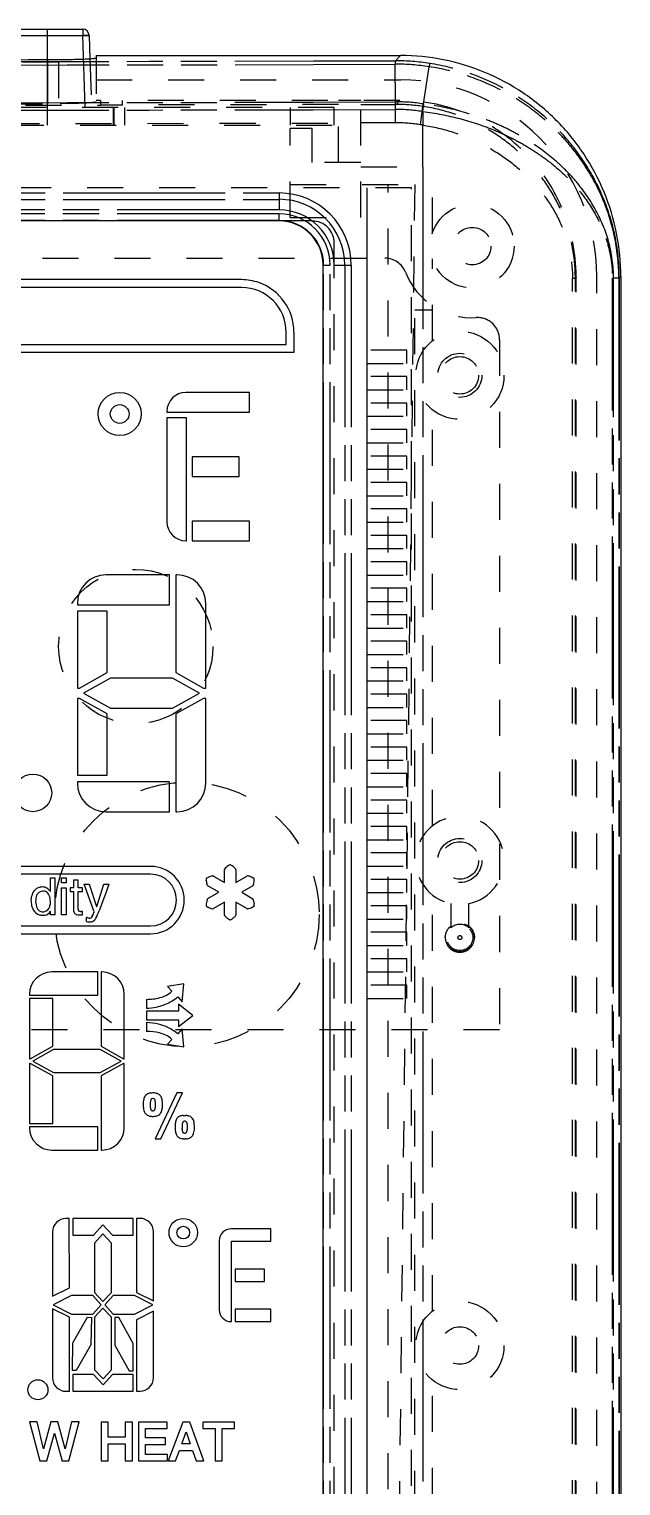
# Model space of a CAD drawing. Header units: millimetres. Extents: x 314 to 590, y -134 to 215.
# Drawn here: x 563.5 to 590.4, y 149.4 to 215.4 of the extents above; entities that cross this region are included whole.
import ezdxf

# ---------------------------------------------------------------- set-up
doc = ezdxf.new("R2010")
doc.units = ezdxf.units.MM
doc.header["$LTSCALE"] = 16.335
doc.linetypes.add('HIDDEN', pattern=[0.2, 0.1, -0.1])
doc.linetypes.add('PHANTOM', pattern=[0.8, 0.45, -0.05, 0.1, -0.05, 0.1, -0.05])
doc.layers.get('0').update_dxf_attribs({"linetype": 'CONTINUOUS'})
doc.layers.add('DEFAULT_2', color=8, linetype='HIDDEN')
doc.layers.add('DEFAULT_3', color=7, linetype='PHANTOM')

msp = doc.modelspace()

# ---------------------------------------------------------------- linework, layer by layer
at = {"color": 7, "linetype": 'Continuous'}
for p, q in [((534.789, 215.439), (565.962, 215.439)), ((566.261, 215.149), (566.298, 214.098)), ((566.575, 214.239), (566.575, 214.135)), ((566.575, 214.239), (580.383, 214.239)), ((581.42, 212.046), (581.68, 213.734)), ((581.42, 212.046), (581.416, 212.019)), ((574.875, 206.739), (525.875, 206.739)), ((576.875, 126.739), (576.875, 204.739)), ((590.375, 204.214), (590.375, 119.739)), ((573.169, 204.077), (527.58, 204.077)), ((573.169, 203.724), (534.137, 203.724)), ((575.198, 201.135), (575.198, 201.689)), ((575.551, 200.782), (575.551, 201.694)), ((534.137, 201.135), (575.198, 201.135)), ((534.285, 200.782), (575.551, 200.782)), ((573.529, 198.962), (570.644, 198.962)), ((573.529, 198.068), (573.529, 198.962)), ((569.785, 198.103), (569.785, 198.068)), ((569.785, 198.068), (573.529, 198.068)), ((569.785, 197.811), (569.785, 193.095)), ((570.68, 197.811), (569.785, 197.811)), ((570.68, 192.236), (570.68, 197.811)), ((570.937, 196.046), (570.937, 195.152)), ((573.07, 196.046), (570.937, 196.046)), ((573.07, 195.152), (573.07, 196.046)), ((570.937, 195.152), (573.07, 195.152)), ((570.937, 193.131), (570.937, 192.236)), ((573.529, 193.131), (570.937, 193.131)), ((573.529, 192.236), (573.529, 193.131)), ((570.644, 192.236), (570.68, 192.236)), ((570.937, 192.236), (573.529, 192.236)), ((569.899, 190.694), (567.028, 190.694)), ((569.899, 189.337), (569.899, 190.694)), ((570.194, 190.694), (570.194, 186.254)), ((570.249, 190.694), (570.194, 190.694)), ((565.725, 189.392), (565.725, 189.337)), ((565.725, 189.337), (569.899, 189.337)), ((565.725, 189.042), (565.725, 185.557)), ((567.082, 189.042), (565.725, 189.042)), ((567.082, 186.254), (567.082, 189.042)), ((571.551, 185.557), (571.551, 189.392)), ((565.827, 185.557), (567.082, 186.254)), ((567.231, 185.999), (566.01, 185.32)), ((570.045, 185.999), (567.231, 185.999)), ((571.266, 185.32), (570.045, 185.999)), ((570.194, 186.254), (571.449, 185.557)), ((565.725, 185.557), (565.827, 185.557)), ((565.725, 185.084), (565.725, 181.599)), ((565.827, 185.084), (565.725, 185.084)), ((567.082, 184.387), (565.827, 185.084)), ((566.01, 185.32), (567.231, 184.642)), ((570.045, 184.642), (571.266, 185.32)), ((571.449, 185.084), (570.194, 184.387)), ((571.449, 185.557), (571.551, 185.557)), ((571.551, 185.084), (571.449, 185.084)), ((571.551, 181.249), (571.551, 185.084)), ((567.082, 181.599), (567.082, 184.387)), ((567.231, 184.642), (570.045, 184.642)), ((570.194, 184.387), (570.194, 179.946)), ((565.725, 181.599), (567.082, 181.599)), ((565.725, 181.303), (565.725, 181.249)), ((569.899, 181.303), (565.725, 181.303)), ((569.899, 179.946), (569.899, 181.303)), ((567.028, 179.946), (569.899, 179.946)), ((570.194, 179.946), (570.249, 179.946)), ((569.049, 177.467), (556.224, 177.467)), ((569.049, 177.114), (556.224, 177.114)), ((572.399, 176.743), (572.399, 177.321)), ((572.561, 177.488), (572.572, 177.496)), ((572.572, 177.496), (572.583, 177.503)), ((572.918, 177.316), (572.918, 176.743)), ((564.504, 176.324), (564.504, 176.949)), ((564.504, 176.949), (564.706, 176.949)), ((564.706, 176.949), (564.706, 175.269)), ((565, 176.719), (565, 176.949)), ((565, 176.949), (565.211, 176.949)), ((565.211, 176.719), (565, 176.719)), ((565, 175.269), (565, 176.499)), ((565, 176.499), (565.211, 176.499)), ((565.211, 176.949), (565.211, 176.719)), ((565.211, 176.499), (565.211, 175.269)), ((565.395, 176.499), (565.395, 176.324)), ((565.551, 176.499), (565.395, 176.499)), ((565.551, 176.838), (565.551, 176.499)), ((565.762, 176.838), (565.551, 176.838)), ((565.762, 176.499), (565.762, 176.838)), ((565.963, 176.499), (565.762, 176.499)), ((565.963, 176.324), (565.963, 176.499)), ((566.037, 176.66), (566.267, 176.66)), ((566.487, 175.412), (566.037, 176.66)), ((566.267, 176.66), (566.597, 175.651)), ((566.606, 175.651), (566.927, 176.66)), ((566.927, 176.66), (567.157, 176.66)), ((567.091, 176.482), (567.028, 176.302)), ((567.157, 176.66), (567.091, 176.482)), ((571.573, 176.82), (571.572, 176.833)), ((571.575, 176.806), (571.573, 176.82)), ((572.139, 176.292), (571.642, 176.579)), ((571.828, 177.031), (571.839, 177.033)), ((571.897, 177.032), (572.399, 176.743)), ((572.918, 176.743), (573.415, 177.029)), ((573.68, 176.582), (573.178, 176.292)), ((573.646, 176.974), (573.658, 176.969)), ((573.658, 176.969), (573.67, 176.963)), ((573.713, 176.643), (573.71, 176.631)), ((565.395, 176.324), (565.551, 176.324)), ((565.551, 176.324), (565.551, 175.508)), ((565.762, 175.526), (565.762, 176.324)), ((565.762, 176.324), (565.963, 176.324)), ((566.823, 175.739), (566.717, 175.458)), ((566.926, 176.02), (566.823, 175.739)), ((567.028, 176.302), (566.926, 176.02)), ((571.642, 176.006), (572.139, 176.292)), ((572.399, 175.842), (571.897, 175.553)), ((572.399, 175.263), (572.399, 175.842)), ((572.918, 175.842), (572.918, 175.269)), ((573.415, 175.555), (572.918, 175.842)), ((573.178, 176.292), (573.68, 176.003)), ((573.743, 175.779), (573.744, 175.765)), ((573.744, 175.765), (573.745, 175.752)), ((564.513, 175.269), (564.513, 175.434)), ((564.706, 175.269), (564.513, 175.269)), ((565.211, 175.269), (565, 175.269)), ((565.808, 175.269), (565.963, 175.269)), ((565.963, 175.425), (565.881, 175.425)), ((565.963, 175.269), (565.963, 175.425)), ((566.147, 174.972), (566.147, 175.155)), ((566.562, 175.118), (566.556, 175.108)), ((566.597, 175.651), (566.606, 175.651)), ((571.66, 175.616), (571.648, 175.622)), ((571.672, 175.61), (571.66, 175.616)), ((572.434, 175.204), (572.427, 175.213)), ((572.744, 175.089), (572.734, 175.082)), ((572.756, 175.097), (572.744, 175.089)), ((556.224, 174.767), (569.049, 174.767)), ((556.224, 174.414), (569.049, 174.414)), ((566.653, 172.682), (564.567, 172.682)), ((566.653, 171.629), (566.653, 172.682)), ((566.799, 172.682), (566.799, 169.314)), ((566.841, 172.682), (566.799, 172.682)), ((570.559, 172.144), (569.808, 172.027)), ((569.808, 172.027), (570.017, 171.812)), ((570.485, 171.33), (570.559, 172.144)), ((563.556, 171.671), (563.556, 171.629)), ((563.556, 171.629), (566.653, 171.629)), ((564.609, 171.483), (563.556, 171.483)), ((563.556, 171.483), (563.556, 168.747)), ((564.609, 169.314), (564.609, 171.483)), ((567.853, 168.747), (567.853, 171.671)), ((568.863, 171.438), (568.863, 171.038)), ((570.277, 171.551), (570.485, 171.33)), ((570.311, 171.214), (570.311, 170.907)), ((570.958, 170.712), (570.311, 171.214)), ((570.311, 170.907), (568.863, 170.907)), ((568.863, 170.907), (568.863, 170.51)), ((568.863, 170.51), (570.311, 170.508)), ((570.311, 170.205), (570.958, 170.712)), ((570.311, 170.508), (570.311, 170.205)), ((568.863, 170.382), (568.863, 169.986)), ((570.485, 170.099), (570.277, 169.878)), ((570.559, 169.285), (570.485, 170.099)), ((563.588, 168.747), (564.609, 169.314)), ((564.648, 169.168), (563.7, 168.642)), ((566.76, 169.168), (564.648, 169.168)), ((567.708, 168.642), (566.76, 169.168)), ((566.799, 169.314), (567.82, 168.747)), ((570.017, 169.617), (569.808, 169.402)), ((569.808, 169.402), (570.559, 169.285)), ((563.556, 168.747), (563.588, 168.747)), ((563.588, 168.536), (563.556, 168.536)), ((563.556, 168.536), (563.556, 165.801)), ((564.609, 167.97), (563.588, 168.536)), ((563.7, 168.642), (564.648, 168.115)), ((566.76, 168.115), (567.708, 168.642)), ((567.82, 168.536), (566.799, 167.97)), ((567.82, 168.747), (567.853, 168.747)), ((567.853, 168.536), (567.82, 168.536)), ((567.853, 165.613), (567.853, 168.536)), ((564.609, 165.801), (564.609, 167.97)), ((564.648, 168.115), (566.76, 168.115)), ((566.799, 167.97), (566.799, 164.602)), ((570.231, 167.194), (569.258, 165.112)), ((569.516, 165.112), (570.487, 167.194)), ((570.487, 167.194), (570.231, 167.194)), ((568.711, 166.72), (568.71, 166.693)), ((568.71, 166.693), (568.71, 166.665)), ((568.71, 166.665), (568.71, 166.658)), ((568.71, 166.658), (568.711, 166.63)), ((568.712, 166.747), (568.711, 166.72)), ((569.03, 166.608), (569.031, 166.582)), ((569.038, 166.516), (569.042, 166.496)), ((569.042, 166.835), (569.039, 166.816)), ((569.077, 166.911), (569.065, 166.895)), ((569.092, 166.924), (569.077, 166.911)), ((569.109, 166.932), (569.092, 166.924)), ((569.187, 166.934), (569.167, 166.938)), ((569.205, 166.925), (569.187, 166.934)), ((569.22, 166.914), (569.205, 166.925)), ((569.254, 166.85), (569.249, 166.865)), ((568.945, 166.164), (568.964, 166.157)), ((569.067, 166.429), (569.079, 166.413)), ((569.079, 166.413), (569.094, 166.401)), ((569.094, 166.401), (569.112, 166.393)), ((569.112, 166.393), (569.132, 166.388)), ((569.132, 166.388), (569.15, 166.387)), ((569.15, 166.387), (569.171, 166.389)), ((569.171, 166.389), (569.191, 166.394)), ((569.191, 166.394), (569.208, 166.403)), ((569.208, 166.403), (569.223, 166.416)), ((569.223, 166.416), (569.235, 166.432)), ((569.235, 166.432), (569.243, 166.448)), ((569.548, 166.364), (569.554, 166.382)), ((570.501, 165.858), (570.51, 165.874)), ((570.51, 165.874), (570.522, 165.89)), ((570.522, 165.89), (570.537, 165.902)), ((570.528, 166.171), (570.553, 166.172)), ((570.537, 165.902), (570.554, 165.911)), ((570.553, 166.172), (570.578, 166.173)), ((570.578, 166.173), (570.596, 166.173)), ((570.596, 166.173), (570.622, 166.173)), ((570.614, 165.917), (570.633, 165.912)), ((570.622, 166.173), (570.648, 166.172)), ((570.633, 165.912), (570.65, 165.904)), ((570.65, 165.904), (570.666, 165.892)), ((570.666, 165.892), (570.679, 165.876)), ((563.556, 165.801), (564.609, 165.801)), ((566.653, 165.655), (563.556, 165.655)), ((563.556, 165.655), (563.556, 165.613)), ((566.653, 164.602), (566.653, 165.655)), ((570.477, 165.558), (570.476, 165.584)), ((570.479, 165.534), (570.477, 165.558)), ((570.525, 165.392), (570.512, 165.407)), ((570.54, 165.38), (570.525, 165.392)), ((570.558, 165.372), (570.54, 165.38)), ((570.653, 165.382), (570.636, 165.374)), ((570.704, 165.809), (570.708, 165.791)), ((570.715, 165.556), (570.713, 165.532)), ((564.567, 164.602), (566.653, 164.602)), ((566.799, 164.602), (566.841, 164.602)), ((569.258, 165.112), (569.516, 165.112)), ((570.52, 165.115), (570.496, 165.118)), ((570.544, 165.113), (570.52, 165.115)), ((570.641, 165.113), (570.615, 165.112)), ((570.833, 165.156), (570.815, 165.148)), ((565.361, 161.504), (565.208, 161.504)), ((565.362, 158.363), (565.361, 161.504)), ((568.251, 161.505), (565.522, 161.504)), ((565.522, 161.504), (565.522, 160.742)), ((566.461, 160.742), (566.887, 161.211)), ((566.887, 161.211), (567.313, 160.742)), ((568.251, 160.742), (568.251, 161.505)), ((568.565, 161.505), (568.412, 161.505)), ((568.412, 161.505), (568.413, 158.15)), ((564.598, 160.894), (564.599, 157.981)), ((565.522, 160.742), (566.461, 160.742)), ((566.887, 160.8), (566.504, 160.378)), ((567.27, 160.379), (566.887, 160.8)), ((567.313, 160.742), (568.251, 160.742)), ((569.176, 157.769), (569.175, 160.895)), ((574.502, 161.032), (572.697, 161.032)), ((574.502, 160.472), (574.502, 161.032)), ((566.504, 160.378), (566.505, 158.151)), ((567.271, 158.151), (567.27, 160.379)), ((572.16, 160.495), (572.16, 157.361)), ((572.719, 160.472), (574.502, 160.472)), ((572.719, 156.824), (572.719, 160.472)), ((574.215, 159.207), (572.88, 159.207)), ((572.88, 159.207), (572.88, 158.648)), ((572.88, 158.648), (574.215, 158.648)), ((574.215, 158.648), (574.215, 159.207)), ((564.599, 157.981), (565.362, 158.363)), ((565.461, 158.001), (564.627, 157.584)), ((566.424, 158.001), (565.461, 158.001)), ((566.796, 157.604), (566.424, 158.001)), ((566.505, 158.151), (566.888, 157.741)), ((566.888, 157.741), (567.271, 158.151)), ((567.352, 158.002), (566.98, 157.604)), ((568.314, 158.002), (567.352, 158.002)), ((569.148, 157.585), (568.314, 158.002)), ((568.413, 158.15), (569.176, 157.769)), ((565.362, 157.018), (564.599, 157.399)), ((564.599, 157.399), (564.6, 154.273)), ((564.627, 157.584), (565.462, 157.167)), ((566.424, 157.167), (566.796, 157.565)), ((566.888, 157.428), (566.505, 157.018)), ((566.796, 157.565), (566.796, 157.604)), ((567.271, 157.018), (566.888, 157.428)), ((566.98, 157.604), (566.98, 157.565)), ((566.98, 157.565), (567.352, 157.167)), ((568.314, 157.168), (569.148, 157.585)), ((569.176, 157.29), (568.414, 156.909)), ((569.177, 154.275), (569.176, 157.29)), ((574.502, 157.383), (572.88, 157.383)), ((572.88, 157.383), (572.88, 156.824)), ((574.502, 156.824), (574.502, 157.383)), ((565.363, 153.663), (565.362, 157.018)), ((565.462, 157.167), (566.424, 157.167)), ((565.524, 155.854), (566.192, 157.019)), ((566.192, 157.019), (566.365, 157.016)), ((566.365, 157.016), (566.343, 155.766)), ((566.505, 157.018), (566.506, 154.643)), ((567.272, 154.643), (567.271, 157.018)), ((567.352, 157.167), (568.314, 157.168)), ((567.605, 157.006), (567.432, 157.006)), ((567.432, 157.006), (567.432, 155.757)), ((568.253, 155.83), (567.605, 157.006)), ((568.414, 156.909), (568.415, 153.664)), ((572.697, 156.824), (572.719, 156.824)), ((572.88, 156.824), (574.502, 156.824)), ((565.502, 154.612), (565.524, 155.854)), ((566.343, 155.766), (565.679, 154.609)), ((567.432, 155.757), (568.076, 154.588)), ((568.253, 154.588), (568.253, 155.83)), ((565.679, 154.609), (565.502, 154.612)), ((566.506, 154.643), (566.889, 154.221)), ((566.889, 154.221), (567.272, 154.643)), ((566.463, 154.427), (565.524, 154.426)), ((565.524, 154.426), (565.524, 153.663)), ((566.889, 153.957), (566.463, 154.427)), ((567.315, 154.427), (566.889, 153.957)), ((568.253, 154.427), (567.315, 154.427)), ((568.076, 154.588), (568.253, 154.588)), ((568.254, 153.664), (568.253, 154.427)), ((565.211, 153.663), (565.363, 153.663)), ((565.524, 153.663), (568.254, 153.664)), ((568.415, 153.664), (568.567, 153.664)), ((563.901, 152.271), (563.561, 152.271)), ((563.561, 152.271), (564.022, 150.513)), ((564.187, 151.054), (563.901, 152.271)), ((564.521, 152.271), (564.187, 151.054)), ((564.842, 152.271), (564.521, 152.271)), ((565.176, 151.056), (564.842, 152.271)), ((565.453, 152.271), (565.176, 151.056)), ((565.341, 150.513), (565.802, 152.271)), ((565.802, 152.271), (565.453, 152.271)), ((567.124, 152.261), (566.799, 152.261)), ((566.799, 152.261), (566.799, 150.504)), ((567.124, 151.582), (567.124, 152.261)), ((568.221, 152.261), (567.895, 152.261)), ((567.895, 152.261), (567.895, 151.582)), ((568.221, 150.504), (568.221, 152.261)), ((569.798, 152.261), (568.493, 152.261)), ((568.493, 152.261), (568.493, 150.504)), ((568.819, 151.972), (569.798, 151.972)), ((568.819, 151.554), (568.819, 151.972)), ((569.798, 151.972), (569.798, 152.261)), ((570.511, 152.261), (569.848, 150.504)), ((570.834, 152.261), (570.511, 152.261)), ((571.468, 150.504), (570.834, 152.261)), ((572.851, 152.261), (571.411, 152.261)), ((571.411, 152.261), (571.411, 151.972)), ((571.411, 151.972), (571.973, 151.972)), ((571.973, 151.972), (571.973, 150.504)), ((572.29, 151.972), (572.851, 151.972)), ((572.29, 150.504), (572.29, 151.972)), ((572.851, 151.972), (572.851, 152.261)), ((564.334, 150.513), (564.682, 151.769)), ((564.682, 151.769), (565.019, 150.549)), ((567.895, 151.582), (567.124, 151.582)), ((569.725, 151.554), (568.819, 151.554)), ((569.725, 151.256), (569.725, 151.554)), ((570.462, 151.283), (570.657, 151.828)), ((570.657, 151.828), (570.839, 151.283)), ((567.124, 151.274), (567.895, 151.274)), ((567.124, 150.504), (567.124, 151.274)), ((567.895, 151.274), (567.895, 150.504)), ((568.819, 151.256), (569.725, 151.256)), ((568.819, 150.803), (568.819, 151.256)), ((569.816, 150.803), (568.819, 150.803)), ((569.816, 150.504), (569.816, 150.803)), ((570.182, 150.504), (570.354, 150.984)), ((570.354, 150.984), (570.954, 150.984)), ((570.839, 151.283), (570.462, 151.283)), ((570.954, 150.984), (571.117, 150.504)), ((564.022, 150.513), (564.334, 150.513)), ((565.019, 150.549), (565.029, 150.513)), ((565.029, 150.513), (565.341, 150.513)), ((566.799, 150.504), (567.124, 150.504)), ((567.895, 150.504), (568.221, 150.504)), ((568.493, 150.504), (569.816, 150.504)), ((569.848, 150.504), (570.182, 150.504)), ((571.117, 150.504), (571.468, 150.504)), ((571.973, 150.504), (572.29, 150.504))]:
    msp.add_line(p, q, dxfattribs=at)
for centre, radius in [((567.646, 197.985), 0.977), ((567.646, 197.985), 0.425), ((563.708, 180.801), 0.853), ((570.528, 160.86), 0.645), ((570.528, 160.86), 0.287), ((563.936, 153.732), 0.453)]:
    msp.add_circle(centre, radius, dxfattribs=at)
for centre, radius, start, end in [((565.962, 215.139), 0.3, 2.00002, 90), ((574.875, 204.739), 2, 0, 90), ((573.171, 201.705), 2.372, 70.58075, 90.05622), ((573.166, 201.692), 2.032, 359.9228, 89.9228), ((573.164, 201.692), 2.386, 0.06716, 70.54019), ((570.644, 198.103), 0.859, 90.00665, 179.99121), ((570.644, 193.095), 0.859, 180.0087, 269.99344), ((567.028, 189.391), 1.303, 90.0058, 179.9902), ((570.248, 189.391), 1.303, 0.00932, 89.99282), ((567.028, 181.249), 1.303, 180.00965, 269.99436), ((570.248, 181.249), 1.303, 270.00727, 359.99059), ((569.049, 175.94), 1.526, 270, 90), ((569.049, 175.94), 1.174, 270.00006, 90.00006), ((572.468, 177.312), 0.07, 137.35843, 172.42071), ((572.937, 176.919), 0.682, 123.4148, 139.73402), ((572.837, 177.136), 0.447, 116.07747, 124.68598), ((572.665, 177.49), 0.0534, 97.44836, 117.24007), ((572.643, 177.457), 0.0869, 56.61021, 79.67949), ((572.251, 176.771), 0.877, 43.92478, 59.90264), ((572.751, 177.254), 0.182, 25.93352, 43.61927), ((572.872, 177.314), 0.0465, 2.2725, 23.89485), ((564.105, 176.081), 0.445, 111.1321, 153.51753), ((564.163, 175.917), 0.619, 92.44038, 110.70555), ((564.137, 176.145), 0.391, 57.65413, 90.03335), ((564.02, 175.965), 0.605, 39.74493, 57.4274), ((572.014, 176.869), 0.443, 175.99879, 184.67196), ((571.625, 176.897), 0.0532, 157.46545, 177.17946), ((572.607, 176.903), 1.037, 185.33432, 188.48376), ((571.642, 176.861), 0.087, 116.5523, 139.73502), ((572.085, 176.806), 0.507, 186.34774, 202.07395), ((572.061, 176.141), 0.92, 104.63985, 119.78778), ((571.687, 176.64), 0.0753, 199.10929, 233.64546), ((571.873, 176.878), 0.158, 86.75138, 102.22043), ((571.879, 176.996), 0.0408, 62.89135, 85.60417), ((573.445, 176.96), 0.0755, 79.12524, 113.59292), ((573.39, 176.532), 0.508, 66.36571, 82.0792), ((573.213, 176.031), 1.038, 65.3517, 68.49884), ((573.48, 176.562), 0.443, 56.03, 64.68883), ((573.657, 176.616), 0.0408, 302.90862, 325.61243), ((573.559, 176.68), 0.158, 326.75802, 342.21631), ((572.826, 176.886), 0.92, 344.63229, 359.77785), ((573.699, 176.885), 0.0533, 37.5433, 57.20637), ((573.659, 176.888), 0.087, 356.54384, 19.73276), ((564.614, 175.889), 0.992, 161.1016, 178.16414), ((564.884, 175.963), 1.262, 181.93493, 192.1154), ((564.251, 175.998), 0.613, 152.66163, 159.75202), ((564.751, 175.909), 0.917, 176.46154, 197.0725), ((564.372, 175.954), 0.537, 153.93886, 178.69076), ((564.136, 176.062), 0.277, 97.18235, 152.7397), ((564.17, 175.914), 0.428, 81.58493, 99.19571), ((564.194, 176.075), 0.266, 30.95572, 81.58706), ((564.032, 175.974), 0.456, 15.40719, 31.3893), ((563.921, 175.822), 0.583, 340.37942, 359.79953), ((563.476, 175.839), 1.029, 358.92357, 14.43576), ((564.585, 176.399), 0.11, 205.3308, 222.7079), ((572.447, 175.701), 0.876, 163.9306, 179.92725), ((571.78, 175.892), 0.182, 145.89076, 163.62124), ((571.667, 175.966), 0.0464, 122.17915, 143.84453), ((573.637, 175.948), 0.0701, 17.35424, 52.36024), ((573.061, 175.738), 0.683, 3.4247, 19.72736), ((573.3, 175.716), 0.446, 356.07617, 4.69223), ((564.351, 175.843), 0.715, 191.63322, 208.7471), ((564.126, 175.716), 0.458, 208.34606, 254.67303), ((564.323, 175.792), 0.474, 198.73652, 207.27688), ((564.166, 175.701), 0.293, 205.47037, 258.69446), ((564.168, 175.84), 0.588, 253.99903, 259.78036), ((564.168, 175.773), 0.522, 258.44976, 279.44515), ((564.185, 175.783), 0.377, 258.30132, 266.89072), ((564.11, 175.916), 0.512, 276.08606, 284.9132), ((564.168, 175.733), 0.32, 283.31112, 340.53197), ((564.202, 175.612), 0.358, 278.23811, 330.18323), ((565.859, 175.491), 0.308, 176.91487, 195.18864), ((565.73, 175.456), 0.175, 195.21024, 246.14341), ((565.762, 175.518), 0.245, 245.18997, 252.8741), ((565.802, 175.685), 0.416, 254.2898, 270.72798), ((565.909, 175.526), 0.147, 179.88593, 189.14034), ((565.845, 175.512), 0.0821, 187.1436, 251.18359), ((565.877, 175.604), 0.18, 251.04268, 271.38171), ((566.146, 175.129), 0.0261, 39.86518, 86.14314), ((566.276, 175.466), 0.338, 251.0183, 268.47527), ((566.296, 175.2), 0.0784, 248.10589, 309.81487), ((566.205, 175.318), 0.227, 308.54811, 331.68591), ((565.53, 175.684), 0.994, 331.52676, 344.13898), ((566.304, 175.233), 0.281, 312.9864, 333.62265), ((563.282, 176.812), 3.691, 332.68378, 338.48396), ((571.658, 175.697), 0.0868, 176.6268, 199.71269), ((571.618, 175.7), 0.0534, 217.4445, 237.23093), ((571.839, 176.026), 0.447, 236.07116, 244.68314), ((571.977, 176.221), 0.683, 243.4164, 259.72045), ((571.871, 175.618), 0.0702, 257.35422, 292.3319), ((572.439, 175.265), 0.0407, 182.79819, 205.55923), ((572.544, 175.319), 0.158, 206.71035, 222.20874), ((573.089, 175.85), 0.92, 224.63376, 239.78669), ((572.482, 175.446), 0.443, 296.01645, 304.68652), ((572.155, 175.943), 1.038, 305.3483, 308.49422), ((572.5, 175.54), 0.508, 306.36359, 322.05914), ((572.844, 175.277), 0.0754, 319.09664, 353.56523), ((573.437, 175.597), 0.0465, 242.25312, 263.86468), ((573.445, 175.732), 0.182, 265.90536, 283.60886), ((573.277, 176.406), 0.876, 283.92057, 299.90439), ((573.675, 175.724), 0.0871, 296.61378, 319.64344), ((573.692, 175.688), 0.0534, 337.42936, 357.23855), ((566.235, 175.17), 0.217, 246.26931, 268.72384), ((566.27, 175.475), 0.524, 265.58727, 285.56777), ((566.366, 175.134), 0.169, 285.48655, 320.7082), ((572.674, 175.128), 0.087, 236.54661, 259.73029), ((572.652, 175.095), 0.0533, 277.50122, 297.19278), ((564.567, 171.671), 1.011, 90.0076, 179.9924), ((566.841, 171.671), 1.011, 0.0076, 89.9924), ((569.31, 172.524), 1.004, 294.87193, 314.8174), ((568.855, 173.899), 2.461, 270.18306, 284.43109), ((568.776, 173.597), 2.561, 271.9298, 291.70227), ((569.047, 173.071), 1.611, 285.15532, 295.1666), ((568.873, 173.276), 2.228, 292.44649, 300.53838), ((569.061, 172.974), 1.871, 300.28189, 310.50183), ((568.709, 166.95), 3.436, 78.31673, 87.43373), ((568.905, 167.791), 2.196, 75.5596, 91.11425), ((568.902, 168.22), 2.154, 65.45998, 76.50571), ((569.043, 168.35), 1.619, 64.83748, 75.35633), ((569.322, 168.922), 0.984, 45.00383, 65.35299), ((568.942, 168.287), 2.076, 50.01727, 65.70632), ((569.066, 166.835), 0.35, 102.6657, 131.18479), ((569.149, 166.459), 0.735, 87.86537, 102.50577), ((569.168, 166.612), 0.582, 71.21174, 89.21292), ((569.258, 166.877), 0.302, 37.32413, 71.1996), ((569.644, 166.635), 0.934, 180.30479, 194.7796), ((569.506, 166.717), 0.794, 163.10799, 177.83763), ((569.071, 166.856), 0.338, 134.17723, 164.36111), ((570.134, 166.665), 1.106, 172.14668, 182.94864), ((569.837, 166.635), 0.808, 183.71703, 188.47591), ((569.242, 166.795), 0.204, 150.55324, 168.72207), ((569.222, 166.525), 0.183, 188.89746, 211.67683), ((569.15, 166.815), 0.124, 81.84289, 109.31892), ((569.131, 166.828), 0.123, 17.48541, 44.19596), ((568.978, 166.555), 0.286, 337.94291, 351.01698), ((568.597, 166.699), 0.674, 359.62449, 12.92832), ((568.199, 166.66), 1.072, 351.96767, 1.86006), ((569.13, 166.799), 0.451, 28.98668, 35.27453), ((569.022, 166.77), 0.56, 7.92394, 26.24551), ((568.84, 166.599), 0.746, 343.10116, 354.93848), ((568.298, 166.664), 1.292, 354.18944, 8.1568), ((569.118, 166.495), 0.389, 194.60509, 218.02627), ((569.045, 166.453), 0.306, 220.37927, 250.89688), ((569.129, 166.703), 0.57, 253.22765, 269.51675), ((569.156, 166.785), 0.653, 267.1482, 285.47456), ((569.24, 166.478), 0.334, 285.72631, 315.03541), ((569.214, 166.477), 0.353, 318.12649, 341.38348), ((570.781, 165.732), 0.619, 156.71599, 173.95694), ((570.49, 165.855), 0.303, 111.60116, 156.36897), ((570.566, 165.649), 0.523, 94.13389, 111.00151), ((570.764, 165.754), 0.282, 158.46824, 171.73571), ((570.595, 165.8), 0.119, 81.11853, 110.47954), ((570.627, 165.656), 0.516, 70.33594, 87.74507), ((570.526, 165.781), 0.18, 8.98665, 32.0266), ((570.708, 165.862), 0.295, 27.36091, 71.6754), ((570.468, 165.75), 0.561, 7.90694, 26.22476), ((569.762, 165.644), 1.274, 357.41785, 8.24811), ((564.567, 165.613), 1.011, 180.0076, 269.9924), ((566.841, 165.613), 1.011, 270.0076, 359.9924), ((571.441, 165.642), 1.286, 173.06092, 188.24229), ((570.718, 165.533), 0.554, 187.77692, 206.28946), ((570.482, 165.422), 0.293, 207.31215, 233.2072), ((570.517, 165.485), 0.365, 234.75207, 246.56104), ((571.617, 165.643), 1.142, 172.33569, 182.93192), ((570.943, 165.567), 0.465, 184.02641, 193.77787), ((570.622, 165.483), 0.134, 191.49145, 214.5668), ((570.594, 165.488), 0.122, 252.74793, 289.81549), ((570.585, 165.476), 0.115, 305.85244, 341.86187), ((570.286, 165.567), 0.428, 342.75875, 355.32884), ((569.588, 165.64), 1.13, 355.73859, 7.66608), ((570.704, 165.433), 0.306, 295.07613, 315.75124), ((570.65, 165.463), 0.365, 318.27225, 343.49996), ((570.19, 165.599), 0.845, 343.52904, 359.1885), ((570.548, 165.575), 0.46, 247.39668, 263.45574), ((570.596, 166.054), 0.943, 266.8905, 271.20048), ((570.623, 165.649), 0.536, 271.89038, 290.98579), ((565.209, 160.894), 0.61, 90.02544, 180.00865), ((568.565, 160.895), 0.61, 0.02544, 90.00865), ((572.697, 160.494), 0.537, 90.01451, 179.98549), ((572.697, 157.361), 0.537, 180.01625, 270.00089), ((565.211, 154.274), 0.61, 180.02544, 270.00865), ((568.567, 154.275), 0.61, 270.02544, 0.00865)]:
    msp.add_arc(centre, radius, start, end, dxfattribs=at)
msp.add_ellipse((550.375, 11679.282), major_axis=(0, -11465.235), ratio=0.999391, start_param=-0.001222, end_param=0.001222, dxfattribs=at)
for points, knots in [([(564.376, 214.056), (564.519, 214.056), (564.8, 214.057), (565.207, 214.062), (565.582, 214.069), (565.869, 214.078), (566.071, 214.086), (566.199, 214.092), (566.31, 214.098), (566.402, 214.105), (566.474, 214.112), (566.526, 214.119), (566.558, 214.125), (566.571, 214.13), (566.575, 214.134), (566.575, 214.135)], [0, 0, 0, 0, 0.194614, 0.381886, 0.554354, 0.705589, 0.771365, 0.829737, 0.880138, 0.922083, 0.95521, 0.979197, 0.993928, 0.997912, 1, 1, 1, 1]), ([(590.375, 204.214), (590.375, 204.869), (590.246, 206.183), (589.674, 208.075), (588.744, 209.819), (587.494, 211.347), (585.971, 212.602), (584.232, 213.535), (582.346, 214.11), (581.036, 214.239), (580.383, 214.239)], [0, 0, 0, 0, 0.125224, 0.250404, 0.375504, 0.50051, 0.625432, 0.750296, 0.875141, 1, 1, 1, 1]), ([(581.37, 211.703), (581.375, 211.731), (581.39, 211.836), (581.406, 211.942), (581.416, 212.019)], [0, 0, 0, 0, 0.269767, 1, 1, 1, 1])]:
    msp.add_open_spline(points, degree=3, knots=knots, dxfattribs=at)
at = {"layer": 'DEFAULT_2', "color": 8, "linetype": 'PHANTOM'}
for p, q in [((534.777, 215.149), (565.973, 215.149)), ((566.087, 211.889), (565.973, 215.149)), ((564.375, 211.089), (564.375, 214.056)), ((564.375, 214.056), (564.375, 212.055)), ((580.177, 212.025), (580.353, 212.202)), ((567.369, 211.089), (567.369, 211.889)), ((567.868, 211.889), (567.868, 211.089)), ((567.875, 211.089), (567.875, 211.889)), ((580.153, 211.189), (580.154, 212.025)), ((581.285, 211.105), (581.4, 211.934)), ((581.396, 209.189), (581.396, 211.089)), ((588.179, 204.139), (588.311, 204.141))]:
    msp.add_line(p, q, dxfattribs=at)
at = {"layer": 'DEFAULT_2', "color": 8, "linetype": 'HIDDEN'}
for p, q in [((566.298, 214.098), (566.375, 211.889)), ((566.575, 214.135), (566.575, 212.134)), ((564.875, 213.939), (550.875, 213.939)), ((564.875, 213.939), (564.875, 211.089)), ((566.575, 213.137), (580.389, 213.137)), ((566.775, 212.202), (566.575, 212.202)), ((566.775, 212.202), (566.775, 211.993)), ((567.775, 211.989), (567.775, 212.202)), ((580.353, 212.202), (567.775, 212.202)), ((578.575, 212.2), (577.575, 212.197)), ((577.575, 209.389), (577.575, 212.197)), ((578.575, 206.889), (578.575, 212.2)), ((577.375, 211.889), (523.375, 211.889)), ((567.775, 211.989), (566.775, 211.989)), ((567.375, 211.889), (567.375, 211.089)), ((575.375, 211.889), (575.375, 211.089)), ((577.375, 211.089), (577.375, 211.889)), ((578.575, 212.021), (580.154, 212.025)), ((580.154, 212.025), (580.177, 212.025)), ((523.375, 211.089), (577.375, 211.089)), ((575.375, 206.889), (575.375, 210.939)), ((576.375, 210.939), (575.375, 210.939)), ((576.375, 209.389), (576.375, 210.939)), ((580.153, 211.189), (578.575, 211.185)), ((578.575, 209.389), (575.375, 209.389)), ((578.575, 209.189), (581.825, 209.189)), ((581.825, 206.176), (581.825, 209.189)), ((580.875, 208.239), (519.875, 208.239)), ((575.375, 208.389), (581.825, 208.389)), ((578.875, 123.239), (578.875, 208.239)), ((579.825, 123.089), (579.825, 208.389)), ((581.025, 208.389), (580.025, 123.089)), ((580.875, 123.239), (580.875, 208.239)), ((575.375, 206.889), (578.575, 206.889)), ((576.375, 206.739), (574.875, 206.739)), ((577.375, 125.739), (577.375, 205.739)), ((560.875, 205.05), (579.678, 205.05)), ((581.825, 201.3), (581.825, 205.021)), ((588.18, 115.337), (588.18, 204.14)), ((588.311, 115.336), (588.311, 204.141)), ((588.346, 115.294), (588.346, 204.183)), ((589.281, 115.259), (589.281, 204.218)), ((581.025, 122.289), (581.025, 202.689)), ((581.825, 202.689), (581.025, 202.689)), ((580.675, 200.879), (578.875, 200.879)), ((580.675, 200.279), (580.675, 200.879)), ((584.875, 201.355), (584.875, 170.049)), ((578.875, 200.279), (580.675, 200.279)), ((580.675, 199.679), (578.875, 199.679)), ((580.675, 199.079), (580.675, 199.679)), ((578.875, 199.079), (580.675, 199.079)), ((580.675, 198.479), (578.875, 198.479)), ((580.675, 197.879), (580.675, 198.479)), ((578.875, 197.879), (580.675, 197.879)), ((581.825, 179.3), (581.825, 198.177)), ((580.675, 197.279), (578.875, 197.279)), ((580.675, 196.679), (580.675, 197.279)), ((578.875, 196.679), (580.675, 196.679)), ((580.675, 196.079), (578.875, 196.079)), ((580.675, 195.479), (580.675, 196.079)), ((578.875, 195.479), (580.675, 195.479)), ((580.675, 194.879), (578.875, 194.879)), ((578.875, 194.279), (580.675, 194.279)), ((580.675, 194.279), (580.675, 194.879)), ((580.675, 193.679), (578.875, 193.679)), ((580.675, 193.079), (580.675, 193.679)), ((578.875, 193.079), (580.675, 193.079)), ((580.675, 192.479), (578.875, 192.479)), ((580.675, 191.879), (580.675, 192.479)), ((578.875, 191.879), (580.675, 191.879)), ((580.675, 191.279), (578.875, 191.279)), ((580.675, 190.679), (580.675, 191.279)), ((578.875, 190.679), (580.675, 190.679)), ((580.675, 190.079), (578.875, 190.079)), ((580.675, 189.479), (580.675, 190.079)), ((578.875, 189.479), (580.675, 189.479)), ((580.675, 188.879), (578.875, 188.879)), ((580.675, 188.279), (580.675, 188.879)), ((578.875, 188.279), (580.675, 188.279)), ((580.675, 187.679), (578.875, 187.679)), ((580.675, 187.079), (580.675, 187.679)), ((578.875, 187.079), (580.675, 187.079)), ((580.675, 186.479), (578.875, 186.479)), ((580.675, 185.879), (580.675, 186.479)), ((578.875, 185.879), (580.675, 185.879)), ((580.675, 185.279), (578.875, 185.279)), ((580.675, 184.679), (580.675, 185.279)), ((578.875, 184.679), (580.675, 184.679)), ((580.675, 184.079), (578.875, 184.079)), ((580.675, 183.479), (580.675, 184.079)), ((578.875, 183.479), (580.675, 183.479)), ((580.675, 182.879), (578.875, 182.879)), ((580.675, 182.279), (580.675, 182.879)), ((578.875, 182.279), (580.675, 182.279)), ((580.675, 181.679), (578.875, 181.679)), ((580.675, 181.079), (580.675, 181.679)), ((578.875, 181.079), (580.675, 181.079)), ((580.675, 180.479), (578.875, 180.479)), ((580.675, 179.879), (580.675, 180.479)), ((578.875, 179.879), (580.675, 179.879)), ((580.675, 179.279), (578.875, 179.279)), ((580.675, 178.679), (580.675, 179.279)), ((578.875, 178.679), (580.675, 178.679)), ((580.675, 178.079), (578.875, 178.079)), ((580.675, 177.479), (580.675, 178.079)), ((578.875, 177.479), (580.675, 177.479)), ((580.675, 176.879), (578.875, 176.879)), ((580.675, 176.279), (580.675, 176.879)), ((578.875, 176.279), (580.675, 176.279)), ((581.825, 157.3), (581.825, 176.177)), ((582.675, 174.686), (582.675, 175.779)), ((583.475, 174.686), (583.475, 175.779)), ((580.675, 175.679), (578.875, 175.679)), ((578.875, 175.079), (580.675, 175.079)), ((580.675, 175.079), (580.675, 175.679)), ((580.675, 174.479), (578.875, 174.479)), ((580.675, 173.879), (580.675, 174.479)), ((578.875, 173.879), (580.675, 173.879)), ((580.675, 173.279), (578.875, 173.279)), ((580.675, 172.679), (580.675, 173.279)), ((578.875, 172.679), (580.675, 172.679)), ((580.675, 172.079), (578.875, 172.079)), ((580.675, 171.479), (580.675, 172.079)), ((578.875, 171.479), (580.675, 171.479)), ((584.875, 170.049), (563.325, 170.049)), ((581.825, 135.485), (581.825, 154.177))]:
    msp.add_line(p, q, dxfattribs=at)
at = {"layer": 'DEFAULT_2', "color": 8, "linetype": 'Continuous'}
msp.add_line((578.875, 123.239), (578.875, 208.239), dxfattribs=at)
at = {"layer": 'DEFAULT_2', "color": 8, "linetype": 'PHANTOM'}
for points in [[(588.18, 204.14), (588.202, 204.14), (588.223, 204.14)], [(588.223, 204.14), (588.267, 204.14), (588.289, 204.14), (588.311, 204.141)]]:
    msp.add_lwpolyline(points, dxfattribs=at)
at = {"layer": 'DEFAULT_2', "color": 8, "linetype": 'HIDDEN'}
for centre, radius in [((583.635, 205.599), 1.9), ((583.635, 205.599), 0.85), ((583.075, 199.739), 2), ((583.075, 199.739), 1), ((583.075, 199.739), 0.85), ((568.375, 187.439), 3.5), ((570.695, 175.29), 6), ((583.075, 177.739), 1), ((583.075, 177.739), 0.85), ((583.075, 174.239), 0.65), ((583.075, 174.239), 0.589), ((583.075, 155.739), 2), ((583.075, 155.739), 0.85)]:
    msp.add_circle(centre, radius, dxfattribs=at)
at = {"layer": 'DEFAULT_2', "color": 8, "linetype": 'PHANTOM'}
msp.add_circle((583.075, 174.239), 0.0895, dxfattribs=at)
at = {"layer": 'DEFAULT_2', "color": 8, "linetype": 'HIDDEN'}
for centre, radius, start, end in [((580.362, 204.218), 8.919, 0, 89.82782), ((550.375, 11665.285), 11453.299, 269.9179579, 270.0820419), ((580.196, 204.011), 8.014, 81.36212, 90.13987), ((550.375, 11665.218), 11454.068, 269.8639368, 270.1360618), ((580.189, 203.998), 7.191, 81.23127, 90.28098), ((580.77, 207.009), 4.128, 81.27304, 82.83165), ((576.375, 205.739), 1, 0, 90), ((579.678, 204.05), 1, 21.37508, 90), ((583.635, 205.599), 3.25, 201.37508, 273.23725), ((583.875, 201.355), 1, 0, 93.23725), ((583.075, 177.739), 2, 281.53696, 258.46304), ((583.075, 174.239), 0.6, 48.18969, 131.81031), ((583.074, 174.238), 0.662, 179.98085, 0.01915)]:
    msp.add_arc(centre, radius, start, end, dxfattribs=at)
msp.add_ellipse((550.375, 11679.309), major_axis=(0, 11467.263), ratio=0.999391, start_param=-3.142814, end_param=-3.140371, dxfattribs=at)
at = {"layer": 'DEFAULT_2', "color": 8, "linetype": 'PHANTOM'}
for points, knots in [([(565.962, 215.439), (565.962, 215.439), (565.963, 215.436), (565.964, 215.432), (565.965, 215.425), (565.966, 215.416), (565.967, 215.404), (565.969, 215.383), (565.97, 215.352), (565.971, 215.309), (565.972, 215.259), (565.973, 215.205), (565.973, 215.168), (565.973, 215.149)], [0, 0, 0, 0, 0.006141, 0.020894, 0.04473, 0.07759, 0.119284, 0.169374, 0.292731, 0.443342, 0.61582, 0.804038, 1, 1, 1, 1]), ([(565.973, 215.149), (565.992, 215.15), (566.029, 215.151), (566.083, 215.152), (566.132, 215.153), (566.175, 215.153), (566.206, 215.153), (566.227, 215.153), (566.239, 215.152), (566.248, 215.152), (566.255, 215.151), (566.259, 215.15), (566.261, 215.15), (566.261, 215.149)], [0, 0, 0, 0, 0.196381, 0.384843, 0.557431, 0.708054, 0.831353, 0.881395, 0.92303, 0.955819, 0.979564, 0.994179, 1, 1, 1, 1]), ([(588.346, 204.183), (588.339, 204.178), (588.327, 204.164), (588.317, 204.149), (588.311, 204.141)], [0, 0, 0, 0, 0.454783, 1, 1, 1, 1])]:
    msp.add_open_spline(points, degree=3, knots=knots, dxfattribs=at)
at = {"layer": 'DEFAULT_2', "color": 8, "linetype": 'HIDDEN'}
for points, knots in [([(566.575, 212.134), (566.575, 212.133), (566.571, 212.129), (566.558, 212.124), (566.526, 212.117), (566.474, 212.111), (566.402, 212.104), (566.31, 212.097), (566.199, 212.091), (566.071, 212.084), (565.869, 212.076), (565.583, 212.068), (565.207, 212.061), (564.8, 212.056), (564.519, 212.055), (564.376, 212.055)], [0, 0, 0, 0, 0.002088, 0.006072, 0.020803, 0.044789, 0.077916, 0.119861, 0.170262, 0.228634, 0.29441, 0.445645, 0.618112, 0.805385, 1, 1, 1, 1]), ([(588.346, 204.183), (588.346, 204.707), (588.243, 205.758), (587.785, 207.271), (587.041, 208.666), (586.041, 209.889), (584.823, 210.893), (583.433, 211.639), (581.924, 212.099), (580.876, 212.202), (580.354, 212.202)], [0, 0, 0, 0, 0.125213, 0.250386, 0.375487, 0.500502, 0.625434, 0.750307, 0.875151, 1, 1, 1, 1]), ([(588.311, 204.141), (588.312, 204.632), (588.219, 205.595), (587.814, 206.959), (587.189, 208.19), (586.369, 209.287), (585.364, 210.242), (584.182, 211.032), (582.848, 211.624), (581.89, 211.859), (581.4, 211.934)], [0, 0, 0, 0, 0.130086, 0.254481, 0.374567, 0.494035, 0.61543, 0.740115, 0.868774, 1, 1, 1, 1]), ([(581.396, 211.089), (581.86, 211.018), (582.767, 210.802), (584.042, 210.287), (585.178, 209.595), (586.008, 208.906), (586.581, 208.293), (587.095, 207.644), (587.633, 206.736), (588.077, 205.499), (588.18, 204.602), (588.18, 204.14)], [0, 0, 0, 0, 0.133656, 0.264111, 0.389783, 0.51066, 0.569785, 0.628395, 0.745985, 0.868493, 1, 1, 1, 1]), ([(582.412, 174.239), (582.412, 174.34), (582.46, 174.545), (582.595, 174.706), (582.675, 174.767)], [0, 0, 0, 0, 0.500993, 1, 1, 1, 1]), ([(583.475, 174.765), (583.555, 174.705), (583.689, 174.544), (583.736, 174.34), (583.736, 174.239)], [0, 0, 0, 0, 0.496831, 1, 1, 1, 1])]:
    msp.add_open_spline(points, degree=3, knots=knots, dxfattribs=at)
msp.add_open_spline([(577.575, 212.019), (574.308, 212.011), (571.042, 212.004), (567.775, 211.999)], degree=3, dxfattribs=at)
at = {"layer": 'DEFAULT_3', "color": 7, "linetype": 'PHANTOM'}
for p, q in [((564.375, 214.056), (564.375, 215.439)), ((566.261, 215.149), (565.973, 215.149)), ((580.383, 214.239), (580.151, 214.003)), ((580.148, 212.142), (580.144, 213.85)), ((580.149, 211.795), (580.149, 212.142)), ((581.396, 211.699), (581.441, 212.043)), ((581.396, 211.699), (581.396, 211.089)), ((581.441, 212.043), (581.42, 212.046)), ((581.396, 209.189), (581.396, 122.289)), ((525.875, 208.008), (574.875, 208.008)), ((525.875, 207.719), (574.875, 207.719)), ((574.875, 208.008), (574.875, 207.239)), ((574.875, 207.239), (525.875, 207.239)), ((574.875, 207.058), (525.875, 207.058)), ((574.875, 206.739), (574.875, 207.058)), ((574.875, 206.758), (525.875, 206.758)), ((576.875, 204.739), (577.195, 204.739)), ((576.895, 126.739), (576.895, 204.739)), ((577.195, 126.739), (577.195, 204.739)), ((577.375, 204.739), (578.144, 204.739)), ((577.856, 204.739), (577.856, 126.739)), ((578.144, 204.739), (578.144, 126.739)), ((589.993, 119.739), (589.993, 204.14)), ((590.044, 119.439), (590.044, 204.14)), ((590.284, 204.14), (590.044, 204.14)), ((590.284, 204.14), (590.284, 119.739)), ((590.304, 204.142), (590.375, 204.214)), ((590.304, 204.142), (590.304, 119.739))]:
    msp.add_line(p, q, dxfattribs=at)
for centre, radius, start, end in [((550.375, 11664.863), 11450.899, 269.8510165, 270.1489835), ((550.375, 11663.77), 11449.965, 269.8510363, 270.1489624), ((580.167, 203.979), 9.871, 81.18461, 90.13664), ((580.173, 203.988), 10.015, 81.19665, 90.12958), ((550.375, 11663.772), 11451.675, 269.8510363, 270.1489624), ((580.175, 204.001), 8.141, 81.2045, 90.18564), ((550.374, 11663.804), 11452.048, 269.8510434, 270.1489697), ((580.175, 204.001), 7.794, 81.1764, 90.1871), ((580.733, 206.582), 5.16, 82.62068, 82.90834), ((574.875, 204.739), 3.269, 0, 90), ((574.875, 204.739), 2.981, 0, 90), ((574.875, 204.739), 2.5, 0, 90), ((574.875, 204.739), 2.32, 0, 90), ((574.875, 204.739), 2.02, 0, 90), ((589.941, 222.009), 17.869, 270.16481, 270.3274)]:
    msp.add_arc(centre, radius, start, end, dxfattribs=at)
for points, knots in [([(580.151, 214.003), (580.15, 214.001), (580.149, 213.997), (580.148, 213.989), (580.148, 213.976), (580.146, 213.95), (580.145, 213.907), (580.144, 213.871), (580.144, 213.85)], [0, 0, 0, 0, 0.026972, 0.083329, 0.168864, 0.28292, 0.592416, 1, 1, 1, 1]), ([(581.706, 213.885), (581.704, 213.881), (581.702, 213.866), (581.697, 213.836), (581.689, 213.79), (581.683, 213.754), (581.68, 213.734)], [0, 0, 0, 0, 0.084526, 0.284798, 0.5939, 1, 1, 1, 1]), ([(590.284, 204.14), (590.284, 204.745), (590.166, 205.933), (589.66, 207.614), (589.005, 208.883), (588.368, 209.807), (587.829, 210.458), (587.232, 211.065), (586.58, 211.627), (585.873, 212.138), (584.855, 212.748), (583.468, 213.353), (582.284, 213.642), (581.68, 213.734)], [0, 0, 0, 0, 0.129554, 0.253509, 0.373642, 0.433507, 0.493592, 0.554179, 0.615514, 0.67766, 0.740672, 0.869187, 1, 1, 1, 1]), ([(590.304, 204.142), (590.303, 204.754), (590.187, 205.956), (589.682, 207.66), (588.901, 209.204), (587.874, 210.582), (586.617, 211.778), (585.145, 212.764), (583.493, 213.498), (582.309, 213.791), (581.706, 213.885)], [0, 0, 0, 0, 0.129973, 0.254616, 0.37549, 0.495774, 0.617829, 0.742519, 0.870318, 1, 1, 1, 1]), ([(581.396, 211.699), (581.959, 211.63), (582.793, 211.471), (583.868, 211.152), (584.638, 210.867), (585.372, 210.536), (586.061, 210.156), (586.709, 209.743), (587.503, 209.15), (588.379, 208.304), (589.088, 207.32), (589.525, 206.449), (589.783, 205.733), (589.954, 204.957), (589.992, 204.416), (589.992, 204.14)], [0, 0, 0, 0, 0.136547, 0.203739, 0.269726, 0.334285, 0.397376, 0.458952, 0.519076, 0.635825, 0.750714, 0.809253, 0.869872, 0.933567, 1, 1, 1, 1]), ([(590.043, 204.14), (590.044, 204.698), (589.896, 205.773), (589.299, 207.226), (588.591, 208.263), (587.93, 208.995), (587.193, 209.686), (586.354, 210.289), (585.443, 210.814), (584.707, 211.165), (583.932, 211.465), (582.851, 211.802), (582.009, 211.97), (581.441, 212.043)], [0, 0, 0, 0, 0.131782, 0.252222, 0.367887, 0.425989, 0.48488, 0.606071, 0.66878, 0.732877, 0.798286, 0.864817, 1, 1, 1, 1]), ([(590.304, 204.142), (590.302, 204.141), (590.295, 204.141), (590.288, 204.14), (590.284, 204.14)], [0, 0, 0, 0, 0.308137, 1, 1, 1, 1])]:
    msp.add_open_spline(points, degree=3, knots=knots, dxfattribs=at)

doc.saveas('drawing.dxf')
